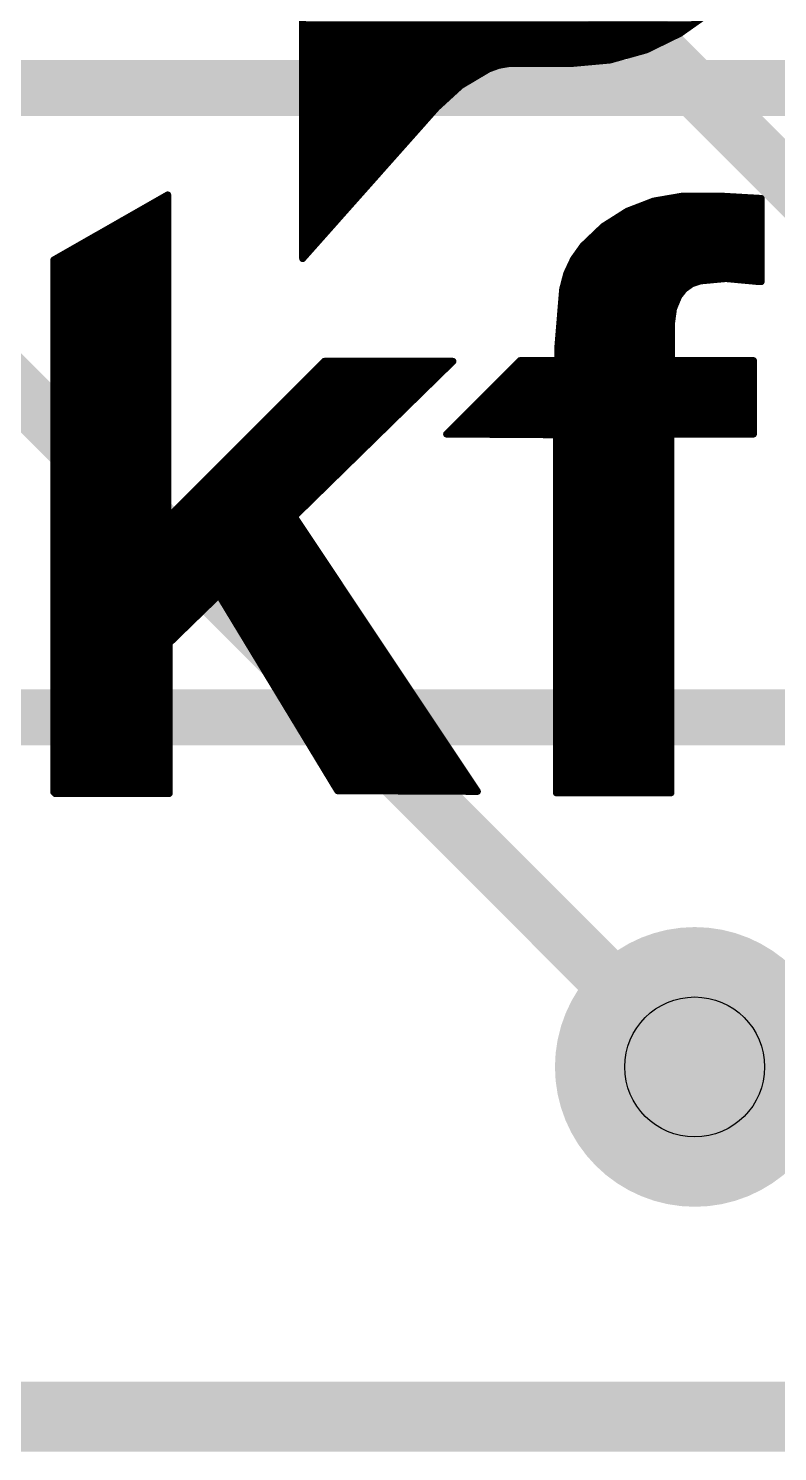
# Model space of a CAD drawing. Extents: x -25 to 82, y -26 to 60.
# Drawn here: x 11.55 to 14.27, y -0.13 to 5.04 of the extents above; entities that cross this region are included whole.
import ezdxf

# ---------------------------------------------------------------- set-up
doc = ezdxf.new("R2010")
doc.units = 0
for name, color, linetype in [('1', 12, 'CONTINUOUS'), ('16', 132, 'CONTINUOUS'), ('18', 110, 'CONTINUOUS'), ('20', 53, 'CONTINUOUS'), ('21', 53, 'CONTINUOUS'), ('44', 253, 'CONTINUOUS'), ('51', 53, 'CONTINUOUS')]:
    doc.layers.add(name, color=color, linetype=linetype)

# ---------------------------------------------------------------- blocks, each defined once
blk = doc.blocks.new('ROUNDV')
at = {"const_width": 0.5}
blk.add_lwpolyline([(0, -0.25, 1), (0, 0.25, 1), (0, -0.25)], format="xyb", dxfattribs=at)

msp = doc.modelspace()

# ---------------------------------------------------------------- linework, layer by layer
at = {"layer": '1'}
for points, const_width in [([(14.986, 3.81), (4.826, 13.97)], 0.2032), ([(2.54, 12.7), (13.97, 1.27)], 0.2032), ([(0, 0), (53.34, 0)], 0.254)]:
    msp.add_lwpolyline(points, dxfattribs=dict(at, const_width=const_width))
at = {"layer": '1', "const_width": 0.1016}
msp.add_lwpolyline([(13.9341, 1.2341, 1), (14.0059, 1.3059)], format="xyb", dxfattribs=at)
at = {"layer": '16'}
for points, const_width in [([(9.779, 4.826), (23.876, 4.826)], 0.2032), ([(33.02, 2.54), (10.16, 2.54)], 0.2032), ([(13.97, 1.27), (38.2778, 1.27)], 0.2032), ([(0, 0), (53.34, 0)], 0.254)]:
    msp.add_lwpolyline(points, dxfattribs=dict(at, const_width=const_width))
at = {"layer": '16', "const_width": 0.1016}
msp.add_lwpolyline([(13.97, 1.3208, 1), (13.97, 1.2192)], format="xyb", dxfattribs=at)
at = {"layer": '20', "const_width": 0.2032}
msp.add_lwpolyline([(50.8, 0), (2.54, 0)], dxfattribs=at)
at = {"layer": '21', "const_width": 0.0254}
for points in [[(12.5451, 5.7226), (12.5451, 4.2062)], [(13.9167, 5.0241), (14.0324, 5.1058)], [(12.5451, 5.0546), (13.9599, 5.0546)], [(12.5451, 5.0292), (13.9239, 5.0292)], [(12.5451, 5.0038), (13.8751, 5.0038)], [(13.7937, 4.9641), (13.9167, 5.0241)], [(12.5451, 4.9784), (13.823, 4.9784)], [(12.5451, 4.953), (13.7539, 4.953)], [(13.6618, 4.9273), (13.7937, 4.9641)], [(12.5451, 4.9276), (13.6629, 4.9276)], [(12.5451, 4.9022), (13.2417, 4.9022)], [(13.2207, 4.8946), (13.2579, 4.9081)], [(13.2579, 4.9081), (13.2969, 4.9149)], [(13.2969, 4.9149), (13.5255, 4.9149)], [(13.5255, 4.9149), (13.6618, 4.9273)], [(12.5451, 4.8768), (13.1908, 4.8768)], [(12.5451, 4.8514), (13.148, 4.8514)], [(13.1195, 4.8344), (13.2207, 4.8946)], [(12.5451, 4.826), (13.1103, 4.826)], [(12.5451, 4.8006), (13.0826, 4.8006)], [(13.0327, 4.7549), (13.1195, 4.8344)], [(12.5451, 4.7752), (13.0549, 4.7752)], [(12.5451, 4.2062), (13.0327, 4.7549)], [(12.5451, 4.7498), (13.0282, 4.7498)], [(12.5451, 4.7244), (13.0056, 4.7244)], [(12.5451, 4.699), (12.983, 4.699)], [(12.5451, 4.6736), (12.9604, 4.6736)], [(12.5451, 4.6482), (12.9379, 4.6482)], [(12.5451, 4.6228), (12.9153, 4.6228)], [(12.5451, 4.5974), (12.8927, 4.5974)], [(12.5451, 4.572), (12.8702, 4.572)], [(12.5451, 4.5466), (12.8476, 4.5466)], [(12.5451, 4.5212), (12.825, 4.5212)], [(12.5451, 4.4958), (12.8025, 4.4958)], [(11.6408, 4.2012), (12.0548, 4.4374)], [(12.0548, 4.4374), (12.0548, 3.2639)], [(12.5451, 4.4704), (12.7799, 4.4704)], [(12.5451, 4.445), (12.7573, 4.445)], [(11.9791, 4.3942), (12.0548, 4.3942)], [(12.0236, 4.4196), (12.0548, 4.4196)], [(12.5451, 4.4196), (12.7347, 4.4196)], [(12.5451, 4.3942), (12.7122, 4.3942)], [(13.7246, 4.3779), (13.8205, 4.4149)], [(13.7669, 4.3942), (14.2113, 4.3942)], [(13.8205, 4.4149), (13.9217, 4.4323)], [(13.848, 4.4196), (14.2113, 4.4196)], [(13.9217, 4.4323), (14.0767, 4.4323)], [(14.0767, 4.4323), (14.2088, 4.4247)], [(14.2088, 4.4247), (14.2113, 4.4247)], [(14.2113, 4.4247), (14.2113, 4.1224)], [(11.89, 4.3434), (12.0548, 4.3434)], [(11.9346, 4.3688), (12.0548, 4.3688)], [(12.5451, 4.3688), (12.6896, 4.3688)], [(12.5451, 4.3434), (12.667, 4.3434)], [(13.6379, 4.3229), (13.7246, 4.3779)], [(13.6702, 4.3434), (14.2113, 4.3434)], [(13.7102, 4.3688), (14.2113, 4.3688)], [(11.801, 4.2926), (12.0548, 4.2926)], [(11.8455, 4.318), (12.0548, 4.318)], [(12.5451, 4.318), (12.6445, 4.318)], [(12.5451, 4.2926), (12.6219, 4.2926)], [(13.5636, 4.252), (13.6379, 4.3229)], [(13.6061, 4.2926), (14.2113, 4.2926)], [(13.6327, 4.318), (14.2113, 4.318)], [(11.712, 4.2418), (12.0548, 4.2418)], [(11.7565, 4.2672), (12.0548, 4.2672)], [(12.5451, 4.2672), (12.5993, 4.2672)], [(12.5451, 4.2418), (12.5767, 4.2418)], [(13.5296, 4.2043), (13.5636, 4.252)], [(13.5563, 4.2418), (14.2113, 4.2418)], [(13.5795, 4.2672), (14.2113, 4.2672)], [(11.6408, 2.2682), (11.6408, 4.2012)], [(11.6408, 4.191), (12.0548, 4.191)], [(11.6674, 4.2164), (12.0548, 4.2164)], [(12.5451, 4.2164), (12.5542, 4.2164)], [(13.5047, 4.1512), (13.5296, 4.2043)], [(13.5234, 4.191), (14.2113, 4.191)], [(13.5382, 4.2164), (14.2113, 4.2164)], [(11.6408, 4.1656), (12.0548, 4.1656)], [(11.6408, 4.1402), (12.0548, 4.1402)], [(13.4899, 4.0945), (13.5047, 4.1512)], [(13.5019, 4.1402), (14.2113, 4.1402)], [(13.5115, 4.1656), (14.2113, 4.1656)], [(13.9903, 4.125), (13.959, 4.1143)], [(14.083, 4.1336), (13.9903, 4.125)], [(14.1757, 4.125), (14.083, 4.1336)], [(14.2037, 4.1224), (14.1757, 4.125)], [(11.6408, 4.1148), (12.0548, 4.1148)], [(11.6408, 4.0894), (12.0548, 4.0894)], [(13.4722, 3.8811), (13.4899, 4.0945)], [(13.4895, 4.0894), (13.9275, 4.0894)], [(13.4952, 4.1148), (13.9605, 4.1148)], [(13.932, 4.0951), (13.9116, 4.0691)], [(13.959, 4.1143), (13.932, 4.0951)], [(14.2113, 4.1224), (14.2037, 4.1224)], [(11.6408, 4.064), (12.0548, 4.064)], [(11.6408, 4.0386), (12.0548, 4.0386)], [(13.4853, 4.0386), (13.899, 4.0386)], [(13.4874, 4.064), (13.9095, 4.064)], [(13.8928, 4.0237), (13.8862, 3.9751)], [(13.9116, 4.0691), (13.8928, 4.0237)], [(11.6408, 4.0132), (12.0548, 4.0132)], [(11.6408, 3.9878), (12.0548, 3.9878)], [(13.4811, 3.9878), (13.8879, 3.9878)], [(13.4832, 4.0132), (13.8914, 4.0132)], [(13.8862, 3.9751), (13.8862, 3.8354)], [(11.6408, 3.9624), (12.0548, 3.9624)], [(11.6408, 3.937), (12.0548, 3.937)], [(13.4768, 3.937), (13.8862, 3.937)], [(13.4789, 3.9624), (13.8862, 3.9624)], [(11.6408, 3.9116), (12.0548, 3.9116)], [(11.6408, 3.8862), (12.0548, 3.8862)], [(13.4722, 3.8354), (13.4722, 3.8811)], [(13.4726, 3.8862), (13.8862, 3.8862)], [(13.4747, 3.9116), (13.8862, 3.9116)], [(11.6408, 3.8608), (12.0548, 3.8608)], [(11.6408, 3.8354), (12.0548, 3.8354)], [(12.0548, 3.2639), (12.6238, 3.8329)], [(13.0912, 3.8329), (12.5146, 3.269)], [(12.6238, 3.8329), (13.0912, 3.8329)], [(13.0683, 3.5687), (13.335, 3.8354)], [(13.335, 3.8354), (13.4722, 3.8354)], [(13.4722, 3.8608), (13.8862, 3.8608)], [(13.4722, 3.8354), (13.8862, 3.8354)], [(13.8862, 3.8354), (14.1834, 3.8354)], [(14.1834, 3.8354), (14.1834, 3.5687)], [(11.6408, 3.81), (12.0548, 3.81)], [(11.6408, 3.7846), (12.0548, 3.7846)], [(12.5755, 3.7846), (13.0418, 3.7846)], [(12.6009, 3.81), (13.0678, 3.81)], [(13.2842, 3.7846), (14.1834, 3.7846)], [(13.3096, 3.81), (14.1834, 3.81)], [(11.6408, 3.7592), (12.0548, 3.7592)], [(11.6408, 3.7338), (12.0548, 3.7338)], [(12.5247, 3.7338), (12.9899, 3.7338)], [(12.5501, 3.7592), (13.0158, 3.7592)], [(13.2334, 3.7338), (14.1834, 3.7338)], [(13.2588, 3.7592), (14.1834, 3.7592)], [(11.6408, 3.7084), (12.0548, 3.7084)], [(11.6408, 3.683), (12.0548, 3.683)], [(11.6408, 3.6576), (12.0548, 3.6576)], [(12.4485, 3.6576), (12.912, 3.6576)], [(12.4739, 3.683), (12.9379, 3.683)], [(12.4993, 3.7084), (12.9639, 3.7084)], [(13.1572, 3.6576), (14.1834, 3.6576)], [(13.1826, 3.683), (14.1834, 3.683)], [(13.208, 3.7084), (14.1834, 3.7084)], [(11.6408, 3.6322), (12.0548, 3.6322)], [(11.6408, 3.6068), (12.0548, 3.6068)], [(12.3977, 3.6068), (12.86, 3.6068)], [(12.4231, 3.6322), (12.886, 3.6322)], [(13.1064, 3.6068), (14.1834, 3.6068)], [(13.1318, 3.6322), (14.1834, 3.6322)], [(11.6408, 3.5814), (12.0548, 3.5814)], [(11.6408, 3.556), (12.0548, 3.556)], [(12.3469, 3.556), (12.8081, 3.556)], [(12.3723, 3.5814), (12.834, 3.5814)], [(13.4671, 3.5662), (13.0683, 3.5687)], [(13.081, 3.5814), (14.1834, 3.5814)], [(13.4671, 2.2657), (13.4671, 3.5662)], [(13.4671, 3.556), (13.8836, 3.556)], [(14.1834, 3.5687), (13.8836, 3.5687)], [(13.8836, 3.5687), (13.8836, 2.2657)], [(11.6408, 3.5306), (12.0548, 3.5306)], [(11.6408, 3.5052), (12.0548, 3.5052)], [(12.2961, 3.5052), (12.7561, 3.5052)], [(12.3215, 3.5306), (12.7821, 3.5306)], [(13.4671, 3.5306), (13.8836, 3.5306)], [(13.4671, 3.5052), (13.8836, 3.5052)], [(11.6408, 3.4798), (12.0548, 3.4798)], [(11.6408, 3.4544), (12.0548, 3.4544)], [(12.2453, 3.4544), (12.7042, 3.4544)], [(12.2707, 3.4798), (12.7302, 3.4798)], [(13.4671, 3.4798), (13.8836, 3.4798)], [(13.4671, 3.4544), (13.8836, 3.4544)], [(11.6408, 3.429), (12.0548, 3.429)], [(11.6408, 3.4036), (12.0548, 3.4036)], [(12.1945, 3.4036), (12.6522, 3.4036)], [(12.2199, 3.429), (12.6782, 3.429)], [(13.4671, 3.429), (13.8836, 3.429)], [(13.4671, 3.4036), (13.8836, 3.4036)], [(11.6408, 3.3782), (12.0548, 3.3782)], [(11.6408, 3.3528), (12.0548, 3.3528)], [(12.1437, 3.3528), (12.6003, 3.3528)], [(12.1691, 3.3782), (12.6263, 3.3782)], [(13.4671, 3.3782), (13.8836, 3.3782)], [(13.4671, 3.3528), (13.8836, 3.3528)], [(11.6408, 3.3274), (12.0548, 3.3274)], [(11.6408, 3.302), (12.0548, 3.302)], [(12.0929, 3.302), (12.5483, 3.302)], [(12.1183, 3.3274), (12.5743, 3.3274)], [(13.4671, 3.3274), (13.8836, 3.3274)], [(13.4671, 3.302), (13.8836, 3.302)], [(11.6408, 3.2766), (12.0548, 3.2766)], [(11.6408, 3.2512), (12.5265, 3.2512)], [(12.0675, 3.2766), (12.5224, 3.2766)], [(12.5146, 3.269), (13.1801, 2.2708)], [(13.4671, 3.2766), (13.8836, 3.2766)], [(13.4671, 3.2512), (13.8836, 3.2512)], [(11.6408, 3.2258), (12.5434, 3.2258)], [(11.6408, 3.2004), (12.5603, 3.2004)], [(13.4671, 3.2258), (13.8836, 3.2258)], [(13.4671, 3.2004), (13.8836, 3.2004)], [(11.6408, 3.175), (12.5773, 3.175)], [(11.6408, 3.1496), (12.5942, 3.1496)], [(13.4671, 3.175), (13.8836, 3.175)], [(13.4671, 3.1496), (13.8836, 3.1496)], [(11.6408, 3.1242), (12.6111, 3.1242)], [(11.6408, 3.0988), (12.6281, 3.0988)], [(13.4671, 3.1242), (13.8836, 3.1242)], [(13.4671, 3.0988), (13.8836, 3.0988)], [(11.6408, 3.0734), (12.645, 3.0734)], [(11.6408, 3.048), (12.6619, 3.048)], [(13.4671, 3.0734), (13.8836, 3.0734)], [(13.4671, 3.048), (13.8836, 3.048)], [(11.6408, 3.0226), (12.6789, 3.0226)], [(11.6408, 2.9972), (12.6958, 2.9972)], [(13.4671, 3.0226), (13.8836, 3.0226)], [(13.4671, 2.9972), (13.8836, 2.9972)], [(11.6408, 2.9718), (12.2272, 2.9718)], [(11.6408, 2.9464), (12.2011, 2.9464)], [(12.2403, 2.9845), (12.0599, 2.8092)], [(12.2453, 2.9769), (12.2403, 2.9845)], [(12.6721, 2.2733), (12.2453, 2.9769)], [(12.2484, 2.9718), (12.7127, 2.9718)], [(12.2638, 2.9464), (12.7297, 2.9464)], [(13.4671, 2.9718), (13.8836, 2.9718)], [(13.4671, 2.9464), (13.8836, 2.9464)], [(11.6408, 2.921), (12.175, 2.921)], [(11.6408, 2.8956), (12.1488, 2.8956)], [(12.2792, 2.921), (12.7466, 2.921)], [(12.2946, 2.8956), (12.7635, 2.8956)], [(13.4671, 2.921), (13.8836, 2.921)], [(13.4671, 2.8956), (13.8836, 2.8956)], [(11.6408, 2.8702), (12.1227, 2.8702)], [(11.6408, 2.8448), (12.0965, 2.8448)], [(12.31, 2.8702), (12.7805, 2.8702)], [(12.3254, 2.8448), (12.7974, 2.8448)], [(13.4671, 2.8702), (13.8836, 2.8702)], [(13.4671, 2.8448), (13.8836, 2.8448)], [(11.6408, 2.8194), (12.0704, 2.8194)], [(11.6408, 2.794), (12.0599, 2.794)], [(12.0599, 2.8092), (12.0599, 2.2631)], [(12.3408, 2.8194), (12.8143, 2.8194)], [(12.3562, 2.794), (12.8313, 2.794)], [(13.4671, 2.8194), (13.8836, 2.8194)], [(13.4671, 2.794), (13.8836, 2.794)], [(11.6408, 2.7686), (12.0599, 2.7686)], [(11.6408, 2.7432), (12.0599, 2.7432)], [(12.3717, 2.7686), (12.8482, 2.7686)], [(12.3871, 2.7432), (12.8651, 2.7432)], [(13.4671, 2.7686), (13.8836, 2.7686)], [(13.4671, 2.7432), (13.8836, 2.7432)], [(11.6408, 2.7178), (12.0599, 2.7178)], [(11.6408, 2.6924), (12.0599, 2.6924)], [(12.4025, 2.7178), (12.8821, 2.7178)], [(12.4179, 2.6924), (12.899, 2.6924)], [(13.4671, 2.7178), (13.8836, 2.7178)], [(13.4671, 2.6924), (13.8836, 2.6924)], [(11.6408, 2.667), (12.0599, 2.667)], [(11.6408, 2.6416), (12.0599, 2.6416)], [(12.4333, 2.667), (12.916, 2.667)], [(12.4487, 2.6416), (12.9329, 2.6416)], [(13.4671, 2.667), (13.8836, 2.667)], [(13.4671, 2.6416), (13.8836, 2.6416)], [(11.6408, 2.6162), (12.0599, 2.6162)], [(11.6408, 2.5908), (12.0599, 2.5908)], [(12.4641, 2.6162), (12.9498, 2.6162)], [(12.4795, 2.5908), (12.9668, 2.5908)], [(13.4671, 2.6162), (13.8836, 2.6162)], [(13.4671, 2.5908), (13.8836, 2.5908)], [(11.6408, 2.5654), (12.0599, 2.5654)], [(11.6408, 2.54), (12.0599, 2.54)], [(12.4949, 2.5654), (12.9837, 2.5654)], [(12.5103, 2.54), (13.0006, 2.54)], [(13.4671, 2.5654), (13.8836, 2.5654)], [(13.4671, 2.54), (13.8836, 2.54)], [(11.6408, 2.5146), (12.0599, 2.5146)], [(11.6408, 2.4892), (12.0599, 2.4892)], [(12.5257, 2.5146), (13.0176, 2.5146)], [(12.5411, 2.4892), (13.0345, 2.4892)], [(13.4671, 2.5146), (13.8836, 2.5146)], [(13.4671, 2.4892), (13.8836, 2.4892)], [(11.6408, 2.4638), (12.0599, 2.4638)], [(11.6408, 2.4384), (12.0599, 2.4384)], [(12.5565, 2.4638), (13.0514, 2.4638)], [(12.572, 2.4384), (13.0684, 2.4384)], [(13.4671, 2.4638), (13.8836, 2.4638)], [(13.4671, 2.4384), (13.8836, 2.4384)], [(11.6408, 2.413), (12.0599, 2.413)], [(11.6408, 2.3876), (12.0599, 2.3876)], [(12.5874, 2.413), (13.0853, 2.413)], [(12.6028, 2.3876), (13.1022, 2.3876)], [(13.4671, 2.413), (13.8836, 2.413)], [(13.4671, 2.3876), (13.8836, 2.3876)], [(11.6408, 2.3622), (12.0599, 2.3622)], [(11.6408, 2.3368), (12.0599, 2.3368)], [(12.6182, 2.3622), (13.1192, 2.3622)], [(12.6336, 2.3368), (13.1361, 2.3368)], [(13.4671, 2.3622), (13.8836, 2.3622)], [(13.4671, 2.3368), (13.8836, 2.3368)], [(11.6408, 2.3114), (12.0599, 2.3114)], [(11.6408, 2.286), (12.0599, 2.286)], [(11.6459, 2.2631), (11.6408, 2.2682)], [(12.0599, 2.2631), (11.6459, 2.2631)], [(12.649, 2.3114), (13.153, 2.3114)], [(12.6644, 2.286), (13.17, 2.286)], [(13.1801, 2.2708), (12.6721, 2.2733)], [(13.4671, 2.3114), (13.8836, 2.3114)], [(13.4671, 2.286), (13.8836, 2.286)], [(13.8836, 2.2657), (13.4671, 2.2657)]]:
    msp.add_lwpolyline(points, dxfattribs=at)
at = {"layer": '21', "const_width": 0.0127}
for points in [[(12.5451, 5.0102, 1), (12.5451, 4.9974)], [(12.5451, 5.0356, 1), (12.5451, 5.0229)], [(13.8751, 4.9974, 1), (13.8751, 5.0102)], [(13.913, 5.0293, 1), (13.9204, 5.0189)], [(13.9195, 5.0184, 1), (13.9139, 5.0298)], [(13.9239, 5.0229, 1), (13.9239, 5.0356)], [(12.5451, 4.9848, 1), (12.5451, 4.9721)], [(12.5451, 4.9594, 1), (12.5451, 4.9466)], [(13.7539, 4.9466, 1), (13.7539, 4.9594)], [(13.7909, 4.9698, 1), (13.7964, 4.9584)], [(13.7954, 4.958, 1), (13.792, 4.9702)], [(13.823, 4.9721, 1), (13.823, 4.9848)], [(12.5451, 4.934, 1), (12.5451, 4.9212)], [(12.5451, 4.9086, 1), (12.5451, 4.8959)], [(13.2417, 4.8959, 1), (13.2417, 4.9086)], [(13.2568, 4.9143, 1), (13.259, 4.9018)], [(13.2601, 4.9021, 1), (13.2558, 4.914)], [(13.2969, 4.9213, 1), (13.2969, 4.9085)], [(13.298, 4.9086, 1), (13.2958, 4.9212)], [(13.5249, 4.9212, 1), (13.5261, 4.9086)], [(13.5255, 4.9085, 1), (13.5255, 4.9213)], [(13.6601, 4.9334, 1), (13.6635, 4.9212)], [(13.6624, 4.921, 1), (13.6612, 4.9336)], [(13.6629, 4.9212, 1), (13.6629, 4.934)], [(12.5451, 4.8832, 1), (12.5451, 4.8704)], [(12.5451, 4.8578, 1), (12.5451, 4.845)], [(13.148, 4.845, 1), (13.148, 4.8578)], [(13.1908, 4.8704, 1), (13.1908, 4.8832)], [(13.2185, 4.9006, 1), (13.2229, 4.8886)], [(13.2239, 4.8891, 1), (13.2175, 4.9001)], [(12.5451, 4.807, 1), (12.5451, 4.7942)], [(12.5451, 4.8324, 1), (12.5451, 4.8197)], [(13.0826, 4.7942, 1), (13.0826, 4.807)], [(13.1103, 4.8197, 1), (13.1103, 4.8324)], [(13.1163, 4.8399, 1), (13.1228, 4.829)], [(13.1238, 4.8297, 1), (13.1152, 4.8391)], [(12.5451, 4.7816, 1), (12.5451, 4.7688)], [(12.5451, 4.7562, 1), (12.5451, 4.7435)], [(13.0284, 4.7596, 1), (13.037, 4.7502)], [(13.0374, 4.7507, 1), (13.028, 4.7591)], [(13.0282, 4.7435, 1), (13.0282, 4.7562)], [(13.0549, 4.7688, 1), (13.0549, 4.7816)], [(12.5451, 4.7308, 1), (12.5451, 4.718)], [(12.5451, 4.7054, 1), (12.5451, 4.6926)], [(12.983, 4.6926, 1), (12.983, 4.7054)], [(13.0056, 4.718, 1), (13.0056, 4.7308)], [(12.5451, 4.6546, 1), (12.5451, 4.6418)], [(12.5451, 4.68, 1), (12.5451, 4.6673)], [(12.9379, 4.6418, 1), (12.9379, 4.6546)], [(12.9604, 4.6673, 1), (12.9604, 4.68)], [(12.5451, 4.6292, 1), (12.5451, 4.6164)], [(12.5451, 4.6038, 1), (12.5451, 4.5911)], [(12.8927, 4.5911, 1), (12.8927, 4.6038)], [(12.9153, 4.6164, 1), (12.9153, 4.6292)], [(12.5451, 4.5784, 1), (12.5451, 4.5656)], [(12.5451, 4.553, 1), (12.5451, 4.5403)], [(12.8476, 4.5403, 1), (12.8476, 4.553)], [(12.8702, 4.5656, 1), (12.8702, 4.5784)], [(12.5451, 4.5022, 1), (12.5451, 4.4894)], [(12.5451, 4.5276, 1), (12.5451, 4.5149)], [(12.8025, 4.4894, 1), (12.8025, 4.5022)], [(12.825, 4.5149, 1), (12.825, 4.5276)], [(12.0611, 4.4374, 1), (12.0485, 4.4374)], [(12.0579, 4.4319, 1), (12.0517, 4.4429)], [(12.5451, 4.4768, 1), (12.5451, 4.4641)], [(12.5451, 4.4514, 1), (12.5451, 4.4386)], [(12.7573, 4.4386, 1), (12.7573, 4.4514)], [(12.7799, 4.4641, 1), (12.7799, 4.4768)], [(11.9791, 4.4006, 1), (11.9791, 4.3879)], [(12.0236, 4.426, 1), (12.0236, 4.4132)], [(12.0548, 4.4132, 1), (12.0548, 4.426)], [(12.0548, 4.3879, 1), (12.0548, 4.4006)], [(12.5451, 4.426, 1), (12.5451, 4.4132)], [(12.5451, 4.4006, 1), (12.5451, 4.3879)], [(12.7122, 4.3879, 1), (12.7122, 4.4006)], [(12.7347, 4.4132, 1), (12.7347, 4.426)], [(13.7669, 4.4006, 1), (13.7669, 4.3879)], [(13.8194, 4.4211, 1), (13.8216, 4.4086)], [(13.8228, 4.4089, 1), (13.8182, 4.4208)], [(13.848, 4.426, 1), (13.848, 4.4132)], [(13.9217, 4.4387, 1), (13.9217, 4.426)], [(13.9228, 4.426, 1), (13.9206, 4.4386)], [(14.0771, 4.4386, 1), (14.0763, 4.426)], [(14.0767, 4.426, 1), (14.0767, 4.4387)], [(14.2088, 4.4311, 1), (14.2088, 4.4184)], [(14.2177, 4.4247, 1), (14.205, 4.4247)], [(14.2084, 4.4184, 1), (14.2092, 4.431)], [(14.2113, 4.4184, 1), (14.2113, 4.4311)], [(14.2113, 4.4132, 1), (14.2113, 4.426)], [(14.2113, 4.3879, 1), (14.2113, 4.4006)], [(11.89, 4.3498, 1), (11.89, 4.337)], [(11.9346, 4.3752, 1), (11.9346, 4.3624)], [(12.0548, 4.3624, 1), (12.0548, 4.3752)], [(12.0548, 4.337, 1), (12.0548, 4.3498)], [(12.5451, 4.3752, 1), (12.5451, 4.3624)], [(12.5451, 4.3498, 1), (12.5451, 4.337)], [(12.667, 4.337, 1), (12.667, 4.3498)], [(12.6896, 4.3624, 1), (12.6896, 4.3752)], [(13.6702, 4.3498, 1), (13.6702, 4.337)], [(13.7102, 4.3752, 1), (13.7102, 4.3624)], [(13.7224, 4.3839, 1), (13.7269, 4.372)], [(13.728, 4.3726, 1), (13.7212, 4.3833)], [(14.2113, 4.3624, 1), (14.2113, 4.3752)], [(14.2113, 4.337, 1), (14.2113, 4.3498)], [(11.801, 4.299, 1), (11.801, 4.2862)], [(11.8455, 4.3244, 1), (11.8455, 4.3117)], [(12.0548, 4.3117, 1), (12.0548, 4.3244)], [(12.0548, 4.2862, 1), (12.0548, 4.299)], [(12.5451, 4.299, 1), (12.5451, 4.2862)], [(12.5451, 4.3244, 1), (12.5451, 4.3117)], [(12.6219, 4.2862, 1), (12.6219, 4.299)], [(12.6445, 4.3117, 1), (12.6445, 4.3244)], [(13.6061, 4.299, 1), (13.6061, 4.2862)], [(13.6327, 4.3244, 1), (13.6327, 4.3117)], [(13.6345, 4.3283, 1), (13.6413, 4.3176)], [(13.6423, 4.3183, 1), (13.6335, 4.3275)], [(14.2113, 4.3117, 1), (14.2113, 4.3244)], [(14.2113, 4.2862, 1), (14.2113, 4.299)], [(11.712, 4.2482, 1), (11.712, 4.2355)], [(11.7565, 4.2736, 1), (11.7565, 4.2608)], [(12.0548, 4.2608, 1), (12.0548, 4.2736)], [(12.0548, 4.2355, 1), (12.0548, 4.2482)], [(12.5451, 4.2736, 1), (12.5451, 4.2608)], [(12.5451, 4.2482, 1), (12.5451, 4.2355)], [(12.5767, 4.2355, 1), (12.5767, 4.2482)], [(12.5993, 4.2608, 1), (12.5993, 4.2736)], [(13.5563, 4.2482, 1), (13.5563, 4.2355)], [(13.5592, 4.2566, 1), (13.568, 4.2474)], [(13.5688, 4.2483, 1), (13.5584, 4.2557)], [(13.5795, 4.2736, 1), (13.5795, 4.2608)], [(14.2113, 4.2608, 1), (14.2113, 4.2736)], [(14.2113, 4.2355, 1), (14.2113, 4.2482)], [(11.6408, 4.1974, 1), (11.6408, 4.1846)], [(11.6471, 4.2012, 1), (11.6345, 4.2012)], [(11.6377, 4.2067, 1), (11.6439, 4.1957)], [(11.6674, 4.2228, 1), (11.6674, 4.21)], [(12.0548, 4.21, 1), (12.0548, 4.2228)], [(12.0548, 4.1846, 1), (12.0548, 4.1974)], [(12.5451, 4.2228, 1), (12.5451, 4.21)], [(12.5404, 4.2104, 1), (12.5498, 4.202)], [(12.5388, 4.2062, 1), (12.5515, 4.2062)], [(12.5542, 4.21, 1), (12.5542, 4.2228)], [(13.5234, 4.1974, 1), (13.5234, 4.1846)], [(13.5244, 4.208, 1), (13.5348, 4.2006)], [(13.5353, 4.2016, 1), (13.5238, 4.207)], [(13.5382, 4.2228, 1), (13.5382, 4.21)], [(14.2113, 4.21, 1), (14.2113, 4.2228)], [(14.2113, 4.1846, 1), (14.2113, 4.1974)], [(11.6408, 4.1466, 1), (11.6408, 4.1338)], [(11.6408, 4.172, 1), (11.6408, 4.1593)], [(12.0548, 4.1593, 1), (12.0548, 4.172)], [(12.0548, 4.1338, 1), (12.0548, 4.1466)], [(13.5019, 4.1466, 1), (13.5019, 4.1338)], [(13.499, 4.1539, 1), (13.5105, 4.1485)], [(13.5109, 4.1496, 1), (13.4986, 4.1528)], [(13.5115, 4.172, 1), (13.5115, 4.1593)], [(13.9897, 4.1313, 1), (13.9909, 4.1187)], [(13.9924, 4.119, 1), (13.9882, 4.131)], [(14.0836, 4.1399, 1), (14.0824, 4.1273)], [(14.0836, 4.1273, 1), (14.0824, 4.1399)], [(14.1763, 4.1313, 1), (14.1751, 4.1187)], [(14.1751, 4.1187, 1), (14.1763, 4.1313)], [(14.2113, 4.1593, 1), (14.2113, 4.172)], [(14.2113, 4.1338, 1), (14.2113, 4.1466)], [(11.6408, 4.1212, 1), (11.6408, 4.1084)], [(11.6408, 4.0958, 1), (11.6408, 4.0831)], [(12.0548, 4.1084, 1), (12.0548, 4.1212)], [(12.0548, 4.0831, 1), (12.0548, 4.0958)], [(13.4895, 4.0958, 1), (13.4895, 4.0831)], [(13.4962, 4.094, 1), (13.4836, 4.095)], [(13.4838, 4.0961, 1), (13.496, 4.0929)], [(13.4952, 4.1212, 1), (13.4952, 4.1084)], [(13.9283, 4.1003, 1), (13.9357, 4.09)], [(13.937, 4.0912, 1), (13.927, 4.0991)], [(13.9275, 4.0831, 1), (13.9275, 4.0958)], [(13.9569, 4.1203, 1), (13.961, 4.1083)], [(13.9627, 4.1091, 1), (13.9553, 4.1195)], [(13.9605, 4.1084, 1), (13.9605, 4.1212)], [(14.2037, 4.1288, 1), (14.2037, 4.116)], [(14.2031, 4.1161, 1), (14.2043, 4.1287)], [(14.205, 4.1224, 1), (14.2177, 4.1224)], [(14.2113, 4.116, 1), (14.2113, 4.1288)], [(11.6408, 4.0704, 1), (11.6408, 4.0576)], [(11.6408, 4.045, 1), (11.6408, 4.0323)], [(12.0548, 4.0576, 1), (12.0548, 4.0704)], [(12.0548, 4.0323, 1), (12.0548, 4.045)], [(13.4853, 4.045, 1), (13.4853, 4.0323)], [(13.4874, 4.0704, 1), (13.4874, 4.0576)], [(13.8991, 4.0229, 1), (13.8865, 4.0246)], [(13.887, 4.0262, 1), (13.8987, 4.0213)], [(13.899, 4.0323, 1), (13.899, 4.045)], [(13.9066, 4.073, 1), (13.9166, 4.0652)], [(13.9175, 4.0667, 1), (13.9057, 4.0715)], [(13.9095, 4.0576, 1), (13.9095, 4.0704)], [(11.6408, 4.0196, 1), (11.6408, 4.0069)], [(11.6408, 3.9941, 1), (11.6408, 3.9815)], [(12.0548, 4.0069, 1), (12.0548, 4.0196)], [(12.0548, 3.9815, 1), (12.0548, 3.9941)], [(13.4811, 3.9941, 1), (13.4811, 3.9815)], [(13.4832, 4.0196, 1), (13.4832, 4.0069)], [(13.8925, 3.9751, 1), (13.8799, 3.9751)], [(13.8799, 3.976, 1), (13.8925, 3.9742)], [(13.8879, 3.9815, 1), (13.8879, 3.9941)], [(13.8914, 4.0069, 1), (13.8914, 4.0196)], [(11.6408, 3.9688, 1), (11.6408, 3.9561)], [(11.6408, 3.9434, 1), (11.6408, 3.9307)], [(12.0548, 3.9561, 1), (12.0548, 3.9688)], [(12.0548, 3.9307, 1), (12.0548, 3.9434)], [(13.4768, 3.9434, 1), (13.4768, 3.9307)], [(13.4789, 3.9688, 1), (13.4789, 3.9561)], [(13.8862, 3.9561, 1), (13.8862, 3.9688)], [(13.8862, 3.9307, 1), (13.8862, 3.9434)], [(11.6408, 3.9179, 1), (11.6408, 3.9053)], [(11.6408, 3.8925, 1), (11.6408, 3.8799)], [(12.0548, 3.9053, 1), (12.0548, 3.9179)], [(12.0548, 3.8799, 1), (12.0548, 3.8925)], [(13.4786, 3.8811, 1), (13.4659, 3.8811)], [(13.4659, 3.8816, 1), (13.4785, 3.8806)], [(13.4726, 3.8925, 1), (13.4726, 3.8799)], [(13.4747, 3.9179, 1), (13.4747, 3.9053)], [(13.8862, 3.9053, 1), (13.8862, 3.9179)], [(13.8862, 3.8799, 1), (13.8862, 3.8925)], [(11.6408, 3.8672, 1), (11.6408, 3.8545)], [(11.6408, 3.8418, 1), (11.6408, 3.8291)], [(12.0548, 3.8545, 1), (12.0548, 3.8672)], [(12.0548, 3.8291, 1), (12.0548, 3.8418)], [(12.6238, 3.8392, 1), (12.6238, 3.8266)], [(12.6283, 3.8284, 1), (12.6193, 3.8374)], [(13.0956, 3.8284, 1), (13.0868, 3.8374)], [(13.0912, 3.8266, 1), (13.0912, 3.8392)], [(13.335, 3.8418, 1), (13.335, 3.8291)], [(13.3395, 3.8309, 1), (13.3305, 3.8399)], [(13.4722, 3.8672, 1), (13.4722, 3.8545)], [(13.4722, 3.8418, 1), (13.4722, 3.8291)], [(13.4659, 3.8354, 1), (13.4786, 3.8354)], [(13.4722, 3.8291, 1), (13.4722, 3.8418)], [(13.8862, 3.8418, 1), (13.8862, 3.8291)], [(13.8799, 3.8354, 1), (13.8925, 3.8354)], [(13.8862, 3.8545, 1), (13.8862, 3.8672)], [(13.8862, 3.8291, 1), (13.8862, 3.8418)], [(14.1898, 3.8354, 1), (14.1771, 3.8354)], [(14.1834, 3.8291, 1), (14.1834, 3.8418)], [(11.6408, 3.791, 1), (11.6408, 3.7783)], [(11.6408, 3.8163, 1), (11.6408, 3.8037)], [(12.0548, 3.8037, 1), (12.0548, 3.8163)], [(12.0548, 3.7783, 1), (12.0548, 3.791)], [(12.5755, 3.791, 1), (12.5755, 3.7783)], [(12.6009, 3.8163, 1), (12.6009, 3.8037)], [(13.0418, 3.7783, 1), (13.0418, 3.791)], [(13.0678, 3.8037, 1), (13.0678, 3.8163)], [(13.2842, 3.791, 1), (13.2842, 3.7783)], [(13.3096, 3.8163, 1), (13.3096, 3.8037)], [(14.1834, 3.8037, 1), (14.1834, 3.8163)], [(14.1834, 3.7783, 1), (14.1834, 3.791)], [(11.6408, 3.7656, 1), (11.6408, 3.7529)], [(11.6408, 3.7401, 1), (11.6408, 3.7275)], [(12.0548, 3.7529, 1), (12.0548, 3.7656)], [(12.0548, 3.7275, 1), (12.0548, 3.7401)], [(12.5247, 3.7401, 1), (12.5247, 3.7275)], [(12.5501, 3.7656, 1), (12.5501, 3.7529)], [(12.9899, 3.7275, 1), (12.9899, 3.7401)], [(13.0158, 3.7529, 1), (13.0158, 3.7656)], [(13.2334, 3.7401, 1), (13.2334, 3.7275)], [(13.2588, 3.7656, 1), (13.2588, 3.7529)], [(14.1834, 3.7529, 1), (14.1834, 3.7656)], [(14.1834, 3.7275, 1), (14.1834, 3.7401)], [(11.6408, 3.6894, 1), (11.6408, 3.6767)], [(11.6408, 3.7147, 1), (11.6408, 3.7021)], [(11.6408, 3.6639, 1), (11.6408, 3.6513)], [(12.0548, 3.7021, 1), (12.0548, 3.7147)], [(12.0548, 3.6767, 1), (12.0548, 3.6894)], [(12.0548, 3.6513, 1), (12.0548, 3.6639)], [(12.4485, 3.6639, 1), (12.4485, 3.6513)], [(12.4739, 3.6894, 1), (12.4739, 3.6767)], [(12.4993, 3.7147, 1), (12.4993, 3.7021)], [(12.912, 3.6513, 1), (12.912, 3.6639)], [(12.9379, 3.6767, 1), (12.9379, 3.6894)], [(12.9639, 3.7021, 1), (12.9639, 3.7147)], [(13.1572, 3.6639, 1), (13.1572, 3.6513)], [(13.1826, 3.6894, 1), (13.1826, 3.6767)], [(13.208, 3.7147, 1), (13.208, 3.7021)], [(14.1834, 3.7021, 1), (14.1834, 3.7147)], [(14.1834, 3.6767, 1), (14.1834, 3.6894)], [(14.1834, 3.6513, 1), (14.1834, 3.6639)], [(11.6408, 3.6132, 1), (11.6408, 3.6005)], [(11.6408, 3.6385, 1), (11.6408, 3.6259)], [(12.0548, 3.6259, 1), (12.0548, 3.6385)], [(12.0548, 3.6005, 1), (12.0548, 3.6132)], [(12.3977, 3.6132, 1), (12.3977, 3.6005)], [(12.4231, 3.6385, 1), (12.4231, 3.6259)], [(12.86, 3.6005, 1), (12.86, 3.6132)], [(12.886, 3.6259, 1), (12.886, 3.6385)], [(13.1064, 3.6132, 1), (13.1064, 3.6005)], [(13.1318, 3.6385, 1), (13.1318, 3.6259)], [(14.1834, 3.6259, 1), (14.1834, 3.6385)], [(14.1834, 3.6005, 1), (14.1834, 3.6132)], [(11.6408, 3.5878, 1), (11.6408, 3.5751)], [(11.6408, 3.5623, 1), (11.6408, 3.5497)], [(12.0548, 3.5751, 1), (12.0548, 3.5878)], [(12.0548, 3.5497, 1), (12.0548, 3.5623)], [(12.3469, 3.5623, 1), (12.3469, 3.5497)], [(12.3723, 3.5878, 1), (12.3723, 3.5751)], [(12.8081, 3.5497, 1), (12.8081, 3.5623)], [(12.834, 3.5751, 1), (12.834, 3.5878)], [(13.0638, 3.5732, 1), (13.0728, 3.5642)], [(13.0683, 3.575, 1), (13.0683, 3.5624)], [(13.081, 3.5878, 1), (13.081, 3.5751)], [(13.4734, 3.5662, 1), (13.4608, 3.5662)], [(13.4671, 3.5623, 1), (13.4671, 3.5497)], [(13.4671, 3.5599, 1), (13.4671, 3.5725)], [(13.8836, 3.5751, 1), (13.8836, 3.5624)], [(13.89, 3.5687, 1), (13.8773, 3.5687)], [(13.8836, 3.5497, 1), (13.8836, 3.5623)], [(14.1771, 3.5687, 1), (14.1898, 3.5687)], [(14.1834, 3.5751, 1), (14.1834, 3.5878)], [(14.1834, 3.5624, 1), (14.1834, 3.5751)], [(11.6408, 3.537, 1), (11.6408, 3.5243)], [(11.6408, 3.5116, 1), (11.6408, 3.4989)], [(12.0548, 3.5243, 1), (12.0548, 3.537)], [(12.0548, 3.4989, 1), (12.0548, 3.5116)], [(12.2961, 3.5116, 1), (12.2961, 3.4989)], [(12.3215, 3.537, 1), (12.3215, 3.5243)], [(12.7561, 3.4989, 1), (12.7561, 3.5116)], [(12.7821, 3.5243, 1), (12.7821, 3.537)], [(13.4671, 3.537, 1), (13.4671, 3.5243)], [(13.4671, 3.5116, 1), (13.4671, 3.4989)], [(13.8836, 3.5243, 1), (13.8836, 3.537)], [(13.8836, 3.4989, 1), (13.8836, 3.5116)], [(11.6408, 3.4861, 1), (11.6408, 3.4735)], [(11.6408, 3.4607, 1), (11.6408, 3.4481)], [(12.0548, 3.4735, 1), (12.0548, 3.4861)], [(12.0548, 3.4481, 1), (12.0548, 3.4607)], [(12.2453, 3.4607, 1), (12.2453, 3.4481)], [(12.2707, 3.4861, 1), (12.2707, 3.4735)], [(12.7042, 3.4481, 1), (12.7042, 3.4607)], [(12.7302, 3.4735, 1), (12.7302, 3.4861)], [(13.4671, 3.4861, 1), (13.4671, 3.4735)], [(13.4671, 3.4607, 1), (13.4671, 3.4481)], [(13.8836, 3.4735, 1), (13.8836, 3.4861)], [(13.8836, 3.4481, 1), (13.8836, 3.4607)], [(11.6408, 3.4354, 1), (11.6408, 3.4227)], [(11.6408, 3.4099, 1), (11.6408, 3.3973)], [(12.0548, 3.4227, 1), (12.0548, 3.4354)], [(12.0548, 3.3973, 1), (12.0548, 3.4099)], [(12.1945, 3.4099, 1), (12.1945, 3.3973)], [(12.2199, 3.4354, 1), (12.2199, 3.4227)], [(12.6522, 3.3973, 1), (12.6522, 3.4099)], [(12.6782, 3.4227, 1), (12.6782, 3.4354)], [(13.4671, 3.4354, 1), (13.4671, 3.4227)], [(13.4671, 3.4099, 1), (13.4671, 3.3973)], [(13.8836, 3.4227, 1), (13.8836, 3.4354)], [(13.8836, 3.3973, 1), (13.8836, 3.4099)], [(11.6408, 3.3592, 1), (11.6408, 3.3465)], [(11.6408, 3.3845, 1), (11.6408, 3.3719)], [(12.0548, 3.3719, 1), (12.0548, 3.3845)], [(12.0548, 3.3465, 1), (12.0548, 3.3592)], [(12.1437, 3.3592, 1), (12.1437, 3.3465)], [(12.1691, 3.3845, 1), (12.1691, 3.3719)], [(12.6003, 3.3465, 1), (12.6003, 3.3592)], [(12.6263, 3.3719, 1), (12.6263, 3.3845)], [(13.4671, 3.3592, 1), (13.4671, 3.3465)], [(13.4671, 3.3845, 1), (13.4671, 3.3719)], [(13.8836, 3.3719, 1), (13.8836, 3.3845)], [(13.8836, 3.3465, 1), (13.8836, 3.3592)], [(11.6408, 3.3338, 1), (11.6408, 3.3211)], [(11.6408, 3.3083, 1), (11.6408, 3.2957)], [(12.0548, 3.3211, 1), (12.0548, 3.3338)], [(12.0548, 3.2957, 1), (12.0548, 3.3083)], [(12.0929, 3.3083, 1), (12.0929, 3.2957)], [(12.1183, 3.3338, 1), (12.1183, 3.3211)], [(12.5483, 3.2957, 1), (12.5483, 3.3083)], [(12.5743, 3.3211, 1), (12.5743, 3.3338)], [(13.4671, 3.3338, 1), (13.4671, 3.3211)], [(13.4671, 3.3083, 1), (13.4671, 3.2957)], [(13.8836, 3.3211, 1), (13.8836, 3.3338)], [(13.8836, 3.2957, 1), (13.8836, 3.3083)], [(11.6408, 3.283, 1), (11.6408, 3.2703)], [(11.6408, 3.2576, 1), (11.6408, 3.2449)], [(12.0503, 3.2684, 1), (12.0593, 3.2594)], [(12.0485, 3.2639, 1), (12.0611, 3.2639)], [(12.0548, 3.2703, 1), (12.0548, 3.283)], [(12.0675, 3.283, 1), (12.0675, 3.2703)], [(12.5199, 3.2725, 1), (12.5093, 3.2655)], [(12.5102, 3.2735, 1), (12.519, 3.2645)], [(12.5224, 3.2703, 1), (12.5224, 3.283)], [(12.5265, 3.2449, 1), (12.5265, 3.2576)], [(13.4671, 3.283, 1), (13.4671, 3.2703)], [(13.4671, 3.2576, 1), (13.4671, 3.2449)], [(13.8836, 3.2703, 1), (13.8836, 3.283)], [(13.8836, 3.2449, 1), (13.8836, 3.2576)], [(11.6408, 3.2321, 1), (11.6408, 3.2195)], [(11.6408, 3.2067, 1), (11.6408, 3.1941)], [(12.5434, 3.2195, 1), (12.5434, 3.2321)], [(12.5603, 3.1941, 1), (12.5603, 3.2067)], [(13.4671, 3.2321, 1), (13.4671, 3.2195)], [(13.4671, 3.2067, 1), (13.4671, 3.1941)], [(13.8836, 3.2195, 1), (13.8836, 3.2321)], [(13.8836, 3.1941, 1), (13.8836, 3.2067)], [(11.6408, 3.1814, 1), (11.6408, 3.1687)], [(11.6408, 3.1559, 1), (11.6408, 3.1433)], [(12.5773, 3.1687, 1), (12.5773, 3.1814)], [(12.5942, 3.1433, 1), (12.5942, 3.1559)], [(13.4671, 3.1814, 1), (13.4671, 3.1687)], [(13.4671, 3.1559, 1), (13.4671, 3.1433)], [(13.8836, 3.1687, 1), (13.8836, 3.1814)], [(13.8836, 3.1433, 1), (13.8836, 3.1559)], [(11.6408, 3.1052, 1), (11.6408, 3.0925)], [(11.6408, 3.1305, 1), (11.6408, 3.1179)], [(12.6111, 3.1179, 1), (12.6111, 3.1305)], [(12.6281, 3.0925, 1), (12.6281, 3.1052)], [(13.4671, 3.1052, 1), (13.4671, 3.0925)], [(13.4671, 3.1305, 1), (13.4671, 3.1179)], [(13.8836, 3.1179, 1), (13.8836, 3.1305)], [(13.8836, 3.0925, 1), (13.8836, 3.1052)], [(11.6408, 3.0798, 1), (11.6408, 3.0671)], [(11.6408, 3.0543, 1), (11.6408, 3.0417)], [(12.645, 3.0671, 1), (12.645, 3.0798)], [(12.6619, 3.0417, 1), (12.6619, 3.0543)], [(13.4671, 3.0798, 1), (13.4671, 3.0671)], [(13.4671, 3.0543, 1), (13.4671, 3.0417)], [(13.8836, 3.0671, 1), (13.8836, 3.0798)], [(13.8836, 3.0417, 1), (13.8836, 3.0543)], [(11.6408, 3.029, 1), (11.6408, 3.0163)], [(11.6408, 3.0036, 1), (11.6408, 2.9909)], [(12.6789, 3.0163, 1), (12.6789, 3.029)], [(12.6958, 2.9909, 1), (12.6958, 3.0036)], [(13.4671, 3.029, 1), (13.4671, 3.0163)], [(13.4671, 3.0036, 1), (13.4671, 2.9909)], [(13.8836, 3.0163, 1), (13.8836, 3.029)], [(13.8836, 2.9909, 1), (13.8836, 3.0036)], [(11.6408, 2.9781, 1), (11.6408, 2.9655)], [(11.6408, 2.9527, 1), (11.6408, 2.9401)], [(12.2011, 2.9401, 1), (12.2011, 2.9527)], [(12.2272, 2.9655, 1), (12.2272, 2.9781)], [(12.2456, 2.988, 1), (12.235, 2.981)], [(12.2447, 2.9799, 1), (12.2359, 2.9891)], [(12.2507, 2.9802, 1), (12.2399, 2.9736)], [(12.24, 2.9734, 1), (12.2506, 2.9804)], [(12.2484, 2.9781, 1), (12.2484, 2.9655)], [(12.2638, 2.9527, 1), (12.2638, 2.9401)], [(12.7127, 2.9655, 1), (12.7127, 2.9781)], [(12.7297, 2.9401, 1), (12.7297, 2.9527)], [(13.4671, 2.9781, 1), (13.4671, 2.9655)], [(13.4671, 2.9527, 1), (13.4671, 2.9401)], [(13.8836, 2.9655, 1), (13.8836, 2.9781)], [(13.8836, 2.9401, 1), (13.8836, 2.9527)], [(11.6408, 2.9274, 1), (11.6408, 2.9147)], [(11.6408, 2.9019, 1), (11.6408, 2.8893)], [(12.1488, 2.8893, 1), (12.1488, 2.9019)], [(12.175, 2.9147, 1), (12.175, 2.9274)], [(12.2792, 2.9274, 1), (12.2792, 2.9147)], [(12.2946, 2.9019, 1), (12.2946, 2.8893)], [(12.7466, 2.9147, 1), (12.7466, 2.9274)], [(12.7635, 2.8893, 1), (12.7635, 2.9019)], [(13.4671, 2.9274, 1), (13.4671, 2.9147)], [(13.4671, 2.9019, 1), (13.4671, 2.8893)], [(13.8836, 2.9147, 1), (13.8836, 2.9274)], [(13.8836, 2.8893, 1), (13.8836, 2.9019)], [(11.6408, 2.8512, 1), (11.6408, 2.8385)], [(11.6408, 2.8765, 1), (11.6408, 2.8639)], [(12.0965, 2.8385, 1), (12.0965, 2.8512)], [(12.1227, 2.8639, 1), (12.1227, 2.8765)], [(12.31, 2.8765, 1), (12.31, 2.8639)], [(12.3254, 2.8512, 1), (12.3254, 2.8385)], [(12.7805, 2.8639, 1), (12.7805, 2.8765)], [(12.7974, 2.8385, 1), (12.7974, 2.8512)], [(13.4671, 2.8512, 1), (13.4671, 2.8385)], [(13.4671, 2.8765, 1), (13.4671, 2.8639)], [(13.8836, 2.8639, 1), (13.8836, 2.8765)], [(13.8836, 2.8385, 1), (13.8836, 2.8512)], [(11.6408, 2.8258, 1), (11.6408, 2.8131)], [(11.6408, 2.8003, 1), (11.6408, 2.7877)], [(12.0555, 2.8138, 1), (12.0643, 2.8046)], [(12.0663, 2.8092, 1), (12.0536, 2.8092)], [(12.0599, 2.7877, 1), (12.0599, 2.8003)], [(12.0704, 2.8131, 1), (12.0704, 2.8258)], [(12.3408, 2.8258, 1), (12.3408, 2.8131)], [(12.3562, 2.8003, 1), (12.3562, 2.7877)], [(12.8143, 2.8131, 1), (12.8143, 2.8258)], [(12.8313, 2.7877, 1), (12.8313, 2.8003)], [(13.4671, 2.8258, 1), (13.4671, 2.8131)], [(13.4671, 2.8003, 1), (13.4671, 2.7877)], [(13.8836, 2.8131, 1), (13.8836, 2.8258)], [(13.8836, 2.7877, 1), (13.8836, 2.8003)], [(11.6408, 2.775, 1), (11.6408, 2.7623)], [(11.6408, 2.7496, 1), (11.6408, 2.7369)], [(12.0599, 2.7623, 1), (12.0599, 2.775)], [(12.0599, 2.7369, 1), (12.0599, 2.7496)], [(12.3717, 2.775, 1), (12.3717, 2.7623)], [(12.3871, 2.7496, 1), (12.3871, 2.7369)], [(12.8482, 2.7623, 1), (12.8482, 2.775)], [(12.8651, 2.7369, 1), (12.8651, 2.7496)], [(13.4671, 2.775, 1), (13.4671, 2.7623)], [(13.4671, 2.7496, 1), (13.4671, 2.7369)], [(13.8836, 2.7623, 1), (13.8836, 2.775)], [(13.8836, 2.7369, 1), (13.8836, 2.7496)], [(11.6408, 2.7241, 1), (11.6408, 2.7115)], [(11.6408, 2.6987, 1), (11.6408, 2.6861)], [(12.0599, 2.7115, 1), (12.0599, 2.7241)], [(12.0599, 2.6861, 1), (12.0599, 2.6987)], [(12.4025, 2.7241, 1), (12.4025, 2.7115)], [(12.4179, 2.6987, 1), (12.4179, 2.6861)], [(12.8821, 2.7115, 1), (12.8821, 2.7241)], [(12.899, 2.6861, 1), (12.899, 2.6987)], [(13.4671, 2.7241, 1), (13.4671, 2.7115)], [(13.4671, 2.6987, 1), (13.4671, 2.6861)], [(13.8836, 2.7115, 1), (13.8836, 2.7241)], [(13.8836, 2.6861, 1), (13.8836, 2.6987)], [(11.6408, 2.6734, 1), (11.6408, 2.6607)], [(11.6408, 2.6479, 1), (11.6408, 2.6353)], [(12.0599, 2.6607, 1), (12.0599, 2.6734)], [(12.0599, 2.6353, 1), (12.0599, 2.6479)], [(12.4333, 2.6734, 1), (12.4333, 2.6607)], [(12.4487, 2.6479, 1), (12.4487, 2.6353)], [(12.916, 2.6607, 1), (12.916, 2.6734)], [(12.9329, 2.6353, 1), (12.9329, 2.6479)], [(13.4671, 2.6734, 1), (13.4671, 2.6607)], [(13.4671, 2.6479, 1), (13.4671, 2.6353)], [(13.8836, 2.6607, 1), (13.8836, 2.6734)], [(13.8836, 2.6353, 1), (13.8836, 2.6479)], [(11.6408, 2.5972, 1), (11.6408, 2.5845)], [(11.6408, 2.6225, 1), (11.6408, 2.6099)], [(12.0599, 2.6099, 1), (12.0599, 2.6225)], [(12.0599, 2.5845, 1), (12.0599, 2.5972)], [(12.4641, 2.6225, 1), (12.4641, 2.6099)], [(12.4795, 2.5972, 1), (12.4795, 2.5845)], [(12.9498, 2.6099, 1), (12.9498, 2.6225)], [(12.9668, 2.5845, 1), (12.9668, 2.5972)], [(13.4671, 2.5972, 1), (13.4671, 2.5845)], [(13.4671, 2.6225, 1), (13.4671, 2.6099)], [(13.8836, 2.6099, 1), (13.8836, 2.6225)], [(13.8836, 2.5845, 1), (13.8836, 2.5972)], [(11.6408, 2.5717, 1), (11.6408, 2.5591)], [(11.6408, 2.5463, 1), (11.6408, 2.5337)], [(12.0599, 2.5591, 1), (12.0599, 2.5717)], [(12.0599, 2.5337, 1), (12.0599, 2.5463)], [(12.4949, 2.5717, 1), (12.4949, 2.5591)], [(12.5103, 2.5463, 1), (12.5103, 2.5337)], [(12.9837, 2.5591, 1), (12.9837, 2.5717)], [(13.0006, 2.5337, 1), (13.0006, 2.5463)], [(13.4671, 2.5717, 1), (13.4671, 2.5591)], [(13.4671, 2.5463, 1), (13.4671, 2.5337)], [(13.8836, 2.5591, 1), (13.8836, 2.5717)], [(13.8836, 2.5337, 1), (13.8836, 2.5463)], [(11.6408, 2.521, 1), (11.6408, 2.5083)], [(11.6408, 2.4956, 1), (11.6408, 2.4829)], [(12.0599, 2.5083, 1), (12.0599, 2.521)], [(12.0599, 2.4829, 1), (12.0599, 2.4956)], [(12.5257, 2.521, 1), (12.5257, 2.5083)], [(12.5411, 2.4956, 1), (12.5411, 2.4829)], [(13.0176, 2.5083, 1), (13.0176, 2.521)], [(13.0345, 2.4829, 1), (13.0345, 2.4956)], [(13.4671, 2.521, 1), (13.4671, 2.5083)], [(13.4671, 2.4956, 1), (13.4671, 2.4829)], [(13.8836, 2.5083, 1), (13.8836, 2.521)], [(13.8836, 2.4829, 1), (13.8836, 2.4956)], [(11.6408, 2.4701, 1), (11.6408, 2.4575)], [(11.6408, 2.4447, 1), (11.6408, 2.4321)], [(12.0599, 2.4575, 1), (12.0599, 2.4701)], [(12.0599, 2.4321, 1), (12.0599, 2.4447)], [(12.5565, 2.4701, 1), (12.5565, 2.4575)], [(12.572, 2.4447, 1), (12.572, 2.4321)], [(13.0514, 2.4575, 1), (13.0514, 2.4701)], [(13.0684, 2.4321, 1), (13.0684, 2.4447)], [(13.4671, 2.4701, 1), (13.4671, 2.4575)], [(13.4671, 2.4447, 1), (13.4671, 2.4321)], [(13.8836, 2.4575, 1), (13.8836, 2.4701)], [(13.8836, 2.4321, 1), (13.8836, 2.4447)], [(11.6408, 2.4194, 1), (11.6408, 2.4067)], [(11.6408, 2.3939, 1), (11.6408, 2.3813)], [(12.0599, 2.4067, 1), (12.0599, 2.4194)], [(12.0599, 2.3813, 1), (12.0599, 2.3939)], [(12.5874, 2.4194, 1), (12.5874, 2.4067)], [(12.6028, 2.3939, 1), (12.6028, 2.3813)], [(13.0853, 2.4067, 1), (13.0853, 2.4194)], [(13.1022, 2.3813, 1), (13.1022, 2.3939)], [(13.4671, 2.4194, 1), (13.4671, 2.4067)], [(13.4671, 2.3939, 1), (13.4671, 2.3813)], [(13.8836, 2.4067, 1), (13.8836, 2.4194)], [(13.8836, 2.3813, 1), (13.8836, 2.3939)], [(11.6408, 2.3432, 1), (11.6408, 2.3305)], [(11.6408, 2.3685, 1), (11.6408, 2.3559)], [(12.0599, 2.3559, 1), (12.0599, 2.3685)], [(12.0599, 2.3305, 1), (12.0599, 2.3432)], [(12.6182, 2.3685, 1), (12.6182, 2.3559)], [(12.6336, 2.3432, 1), (12.6336, 2.3305)], [(13.1192, 2.3559, 1), (13.1192, 2.3685)], [(13.1361, 2.3305, 1), (13.1361, 2.3432)], [(13.4671, 2.3432, 1), (13.4671, 2.3305)], [(13.4671, 2.3685, 1), (13.4671, 2.3559)], [(13.8836, 2.3559, 1), (13.8836, 2.3685)], [(13.8836, 2.3305, 1), (13.8836, 2.3432)], [(11.6453, 2.2727, 1), (11.6363, 2.2637)], [(11.6345, 2.2682, 1), (11.6471, 2.2682)], [(11.6408, 2.3177, 1), (11.6408, 2.3051)], [(11.6408, 2.2923, 1), (11.6408, 2.2797)], [(11.6459, 2.2694, 1), (11.6459, 2.2568)], [(12.0599, 2.3051, 1), (12.0599, 2.3177)], [(12.0599, 2.2797, 1), (12.0599, 2.2923)], [(12.0599, 2.2568, 1), (12.0599, 2.2694)], [(12.649, 2.3177, 1), (12.649, 2.3051)], [(12.6644, 2.2923, 1), (12.6644, 2.2797)], [(12.6721, 2.2796, 1), (12.6721, 2.267)], [(12.6667, 2.27, 1), (12.6775, 2.2766)], [(13.153, 2.3051, 1), (13.153, 2.3177)], [(13.17, 2.2797, 1), (13.17, 2.2923)], [(13.1748, 2.2673, 1), (13.1854, 2.2743)], [(13.1801, 2.2645, 1), (13.1801, 2.2771)], [(13.4671, 2.2721, 1), (13.4671, 2.2594)], [(13.4671, 2.3177, 1), (13.4671, 2.3051)], [(13.4671, 2.2923, 1), (13.4671, 2.2797)], [(13.8836, 2.3051, 1), (13.8836, 2.3177)], [(13.8836, 2.2797, 1), (13.8836, 2.2923)], [(13.8836, 2.2594, 1), (13.8836, 2.2721)], [(11.6414, 2.2586, 1), (11.6504, 2.2676)], [(12.0536, 2.2631, 1), (12.0663, 2.2631)], [(13.4608, 2.2657, 1), (13.4734, 2.2657)], [(13.8773, 2.2657, 1), (13.89, 2.2657)]]:
    msp.add_lwpolyline(points, format="xyb", dxfattribs=at)
at = {"layer": '44'}
msp.add_circle((13.97, 1.27), 0.254, dxfattribs=at)
at = {"layer": '51', "const_width": 0.254}
msp.add_lwpolyline([(9.5, 0), (21.7, 0)], dxfattribs=at)

# ---------------------------------------------------------------- block references
at = {"layer": '18', "xscale": 1.016, "yscale": 1.016}
msp.add_blockref('ROUNDV', (13.97, 1.27), dxfattribs=at)
msp.add_blockref('ROUNDV', (13.97, 1.27), dxfattribs=at)

doc.saveas('drawing.dxf')
